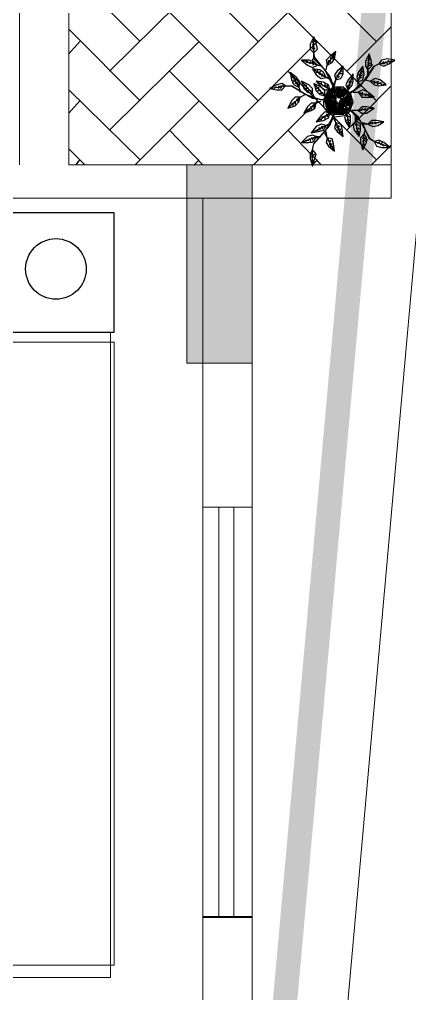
# Model space of a CAD drawing. Header units: inches. Extents: x -41599880 to -41577026, y -18110 to -4738.
# Drawn here: x -41581736 to -41580535, y -16165 to -13165 of the extents above; entities that cross this region are included whole.
import ezdxf

# ---------------------------------------------------------------- set-up
doc = ezdxf.new("R2010")
doc.units = ezdxf.units.IN
doc.header["$MEASUREMENT"] = 0
doc.layers.add('PDF_Geometry', color=40, linetype='Continuous')
doc.layers.add('PDF_Solid Fills', color=9, linetype='Continuous')

msp = doc.modelspace()

# ---------------------------------------------------------------- linework, layer by layer
at = {"layer": 'PDF_Geometry', "color": 6, "lineweight": 18}
for points in [[(-41581584.7, -13612.2), (-41581584.7, -10741.2)], [(-41582051.2, -13714.6), (-41583974, -13714.6), (-41580663.1, -13714.6), (-41580591, -13714.6), (-41580591, -10843.6)], [(-41581584.7, -13612.2), (-41580591, -13612.2)], [(-41581171.3, -16775.3), (-41581171.3, -13714.6)], [(-41581019.6, -16927), (-41581019.6, -13714.6)], [(-41581171.3, -14666.6), (-41581171.3, -14662.8)]]:
    msp.add_lwpolyline(points, dxfattribs=at)
at = {"layer": 'PDF_Geometry', "color": 7, "lineweight": 13}
for points in [[(-41580833.7, -17412.4), (-41580336.9, -11837.3)], [(-41581019.6, -15929.5), (-41581019.6, -14666.6), (-41581171.3, -14666.6), (-41581171.3, -15929.5)]]:
    msp.add_lwpolyline(points, dxfattribs=at)
at = {"layer": 'PDF_Geometry', "color": 6, "lineweight": 18}
msp.add_lwpolyline([(-41581736.4, -12265.9), (-41581736.4, -13612.2)], close=True, dxfattribs=at)
at = {"layer": 'PDF_Geometry', "color": 45, "lineweight": 25}
for points in [[(-41581000.6, -13233), (-41581273.7, -12959.9)], [(-41580636.5, -13233), (-41580651.7, -13217.8), (-41580909.6, -12959.9)], [(-41581364.7, -13233), (-41581584.7, -13013)], [(-41581459.5, -13324), (-41581182.7, -13050.9)], [(-41581091.6, -13324), (-41580818.6, -13050.9)], [(-41581000.6, -13415), (-41581273.7, -13141.9)], [(-41580636.5, -13415), (-41580666.9, -13384.7), (-41580909.6, -13141.9)], [(-41581364.7, -13415), (-41581584.7, -13195)], [(-41580727.5, -13324), (-41580655.5, -13251.9), (-41580591, -13187.5)], [(-41581584.7, -13270.9), (-41581550.5, -13233)], [(-41581459.5, -13506), (-41581182.7, -13233)], [(-41581091.6, -13506), (-41580818.6, -13233)], [(-41581000.6, -13597.1), (-41581273.7, -13324)], [(-41580636.5, -13597.1), (-41580682, -13551.5), (-41580909.6, -13324)], [(-41580727.5, -13506), (-41580674.5, -13452.9), (-41580591, -13369.5)], [(-41581364.7, -13597.1), (-41581584.7, -13380.9)], [(-41581584.7, -13452.9), (-41581550.5, -13415)], [(-41581379.9, -13612.2), (-41581182.7, -13415)], [(-41581015.8, -13612.2), (-41580818.6, -13415)], [(-41581171.3, -13612.2), (-41581273.7, -13506)], [(-41580807.2, -13612.2), (-41580909.6, -13506)], [(-41580651.7, -13612.2), (-41580591, -13551.5)], [(-41581535.4, -13612.2), (-41581584.7, -13562.9)], [(-41581561.9, -13612.2), (-41581550.5, -13597.1)], [(-41581197.8, -13612.2), (-41581182.7, -13597.1)], [(-41580833.7, -13612.2), (-41580818.6, -13597.1)]]:
    msp.add_lwpolyline(points, dxfattribs=at)
at = {"layer": 'PDF_Geometry', "color": 92, "lineweight": 25}
for points in [[(-41580829.9, -13267.1), (-41580829.9, -13217.8), (-41580841.3, -13240.6), (-41580841.3, -13255.7)], [(-41580818.6, -13305), (-41580867.9, -13289.9), (-41580848.9, -13305), (-41580833.7, -13312.6)], [(-41580788.2, -13305), (-41580761.7, -13263.3), (-41580780.6, -13278.5), (-41580792, -13289.9)], [(-41580663.1, -13320.2), (-41580659.3, -13270.9), (-41580670.7, -13293.7), (-41580670.7, -13308.8)], [(-41580628.9, -13301.2), (-41580579.6, -13289.9), (-41580602.4, -13286.1), (-41580621.4, -13289.9)], [(-41580792, -13343), (-41580833.7, -13316.4), (-41580822.4, -13335.4), (-41580807.2, -13346.7)], [(-41580761.7, -13350.5), (-41580738.9, -13308.8), (-41580757.9, -13324), (-41580765.5, -13335.4)], [(-41580693.4, -13358.1), (-41580678.2, -13308.8), (-41580693.4, -13327.8), (-41580697.2, -13343)], [(-41580875.5, -13373.3), (-41580871.7, -13358.1), (-41580883, -13343), (-41580902, -13327.8)], [(-41580723.8, -13380.9), (-41580708.6, -13331.6), (-41580723.8, -13350.5), (-41580731.3, -13365.7)], [(-41580655.5, -13354.3), (-41580606.2, -13365.7), (-41580625.1, -13350.5), (-41580640.3, -13346.7)], [(-41580917.2, -13369.5), (-41580928.6, -13361.9), (-41580943.7, -13365.7), (-41580966.5, -13377.1)], [(-41580833.7, -13392.3), (-41580833.7, -13377.1), (-41580845.1, -13365.7), (-41580867.9, -13354.3)], [(-41580795.8, -13399.8), (-41580795.8, -13384.7), (-41580807.2, -13373.3), (-41580829.9, -13361.9)], [(-41580780.6, -13380.9), (-41580822.4, -13354.3), (-41580807.2, -13373.3), (-41580795.8, -13380.9)], [(-41580871.7, -13403.6), (-41580886.8, -13403.6), (-41580898.2, -13415), (-41580909.6, -13437.8)], [(-41580693.4, -13388.5), (-41580644.1, -13403.6), (-41580663.1, -13388.5), (-41580678.2, -13380.9)], [(-41580822.4, -13422.6), (-41580837.5, -13422.6), (-41580848.9, -13434), (-41580860.3, -13452.9)], [(-41580693.4, -13445.4), (-41580682, -13452.9), (-41580666.9, -13452.9), (-41580644.1, -13437.8)], [(-41580780.6, -13452.9), (-41580795.8, -13449.1), (-41580807.2, -13460.5), (-41580822.4, -13479.5)], [(-41580727.5, -13449.1), (-41580735.1, -13464.3), (-41580731.3, -13479.5), (-41580720, -13498.5)], [(-41580792, -13490.9), (-41580807.2, -13487.1), (-41580822.4, -13494.7), (-41580837.5, -13513.6)], [(-41580761.7, -13483.3), (-41580765.5, -13498.5), (-41580757.9, -13509.8), (-41580738.9, -13525)], [(-41580701, -13475.7), (-41580708.6, -13490.9), (-41580704.8, -13506), (-41580689.6, -13525)], [(-41580663.1, -13487.1), (-41580647.9, -13494.7), (-41580632.7, -13490.9), (-41580613.8, -13479.5)], [(-41580822.4, -13525), (-41580833.7, -13521.2), (-41580848.9, -13525), (-41580867.9, -13544)], [(-41580788.2, -13528.8), (-41580792, -13544), (-41580784.4, -13555.3), (-41580765.5, -13570.5)], [(-41580674.5, -13517.4), (-41580685.8, -13528.8), (-41580685.8, -13544), (-41580678.2, -13566.7)], [(-41580644.1, -13540.2), (-41580636.5, -13555.3), (-41580621.4, -13559.1), (-41580594.8, -13559.1)], [(-41580833.7, -13566.7), (-41580841.3, -13578.1), (-41580841.3, -13593.3), (-41580833.7, -13616)]]:
    msp.add_lwpolyline(points, close=True, dxfattribs=at)
for points in [[(-41580826.2, -13282.3), (-41580829.9, -13267.1), (-41580818.6, -13255.7), (-41580822.4, -13236.8), (-41580829.9, -13217.8)], [(-41580829.9, -13240.6), (-41580833.7, -13233)], [(-41580829.9, -13248.1), (-41580833.7, -13240.6)], [(-41580829.9, -13259.5), (-41580833.7, -13251.9)], [(-41580826.2, -13233), (-41580829.9, -13233)], [(-41580826.2, -13240.6), (-41580829.9, -13244.3)], [(-41580826.2, -13251.9), (-41580829.9, -13255.7)], [(-41580807.2, -13308.8), (-41580818.6, -13305), (-41580829.9, -13293.7), (-41580845.1, -13289.9), (-41580867.9, -13289.9)], [(-41580852.7, -13289.9), (-41580848.9, -13293.7)], [(-41580833.7, -13286.1), (-41580833.7, -13289.9)], [(-41580829.9, -13286.1), (-41580829.9, -13267.1)], [(-41580792, -13320.2), (-41580788.2, -13305), (-41580773.1, -13297.4), (-41580765.5, -13286.1), (-41580761.7, -13263.3)], [(-41580784.4, -13301.2), (-41580784.4, -13289.9)], [(-41580776.9, -13289.9), (-41580776.9, -13282.3)], [(-41580769.3, -13286.1), (-41580776.9, -13286.1)], [(-41580773.1, -13282.3), (-41580773.1, -13274.7)], [(-41580765.5, -13278.5), (-41580769.3, -13278.5)], [(-41580659.3, -13335.4), (-41580663.1, -13320.2), (-41580651.7, -13308.8), (-41580651.7, -13293.7), (-41580659.3, -13270.9)], [(-41580659.3, -13293.7), (-41580663.1, -13289.9)], [(-41580655.5, -13286.1), (-41580659.3, -13289.9)], [(-41580644.1, -13308.8), (-41580628.9, -13301.2), (-41580613.8, -13308.8), (-41580598.6, -13301.2), (-41580579.6, -13289.9)], [(-41580602.4, -13293.7), (-41580598.6, -13289.9)], [(-41580845.1, -13297.4), (-41580852.7, -13297.4)], [(-41580833.7, -13297.4), (-41580845.1, -13301.2)], [(-41580841.3, -13293.7), (-41580841.3, -13297.4)], [(-41580833.7, -13293.7), (-41580829.9, -13301.2)], [(-41580826.2, -13301.2), (-41580833.7, -13305)], [(-41580776.9, -13346.7), (-41580792, -13343), (-41580799.6, -13327.8), (-41580811, -13320.2), (-41580833.7, -13316.4)], [(-41580803.4, -13308.8), (-41580818.6, -13305)], [(-41580818.6, -13320.2), (-41580818.6, -13324)], [(-41580792, -13320.2), (-41580788.2, -13305)], [(-41580776.9, -13293.7), (-41580780.6, -13297.4)], [(-41580765.5, -13369.5), (-41580761.7, -13350.5), (-41580746.5, -13346.7), (-41580738.9, -13331.6), (-41580738.9, -13308.8)], [(-41580746.5, -13327.8), (-41580746.5, -13320.2)], [(-41580693.4, -13373.3), (-41580693.4, -13358.1), (-41580678.2, -13350.5), (-41580674.5, -13331.6), (-41580678.2, -13308.8)], [(-41580663.1, -13316.4), (-41580666.9, -13308.8)], [(-41580659.3, -13305), (-41580663.1, -13297.4)], [(-41580655.5, -13305), (-41580663.1, -13308.8)], [(-41580663.1, -13339.2), (-41580663.1, -13320.2)], [(-41580655.5, -13297.4), (-41580659.3, -13301.2)], [(-41580647.9, -13305), (-41580651.7, -13305)], [(-41580644.1, -13308.8), (-41580628.9, -13301.2)], [(-41580621.4, -13301.2), (-41580613.8, -13293.7)], [(-41580610, -13301.2), (-41580617.6, -13301.2)], [(-41580610, -13297.4), (-41580606.2, -13293.7)], [(-41580602.4, -13301.2), (-41580606.2, -13297.4)], [(-41580594.8, -13297.4), (-41580598.6, -13293.7)], [(-41580902, -13327.8), (-41580898.2, -13350.5), (-41580890.6, -13365.7), (-41580875.5, -13373.3)], [(-41580894.4, -13343), (-41580898.2, -13343)], [(-41580890.6, -13343), (-41580890.6, -13350.5)], [(-41580814.8, -13327.8), (-41580822.4, -13327.8)], [(-41580807.2, -13335.4), (-41580814.8, -13331.6)], [(-41580811, -13324), (-41580811, -13331.6)], [(-41580795.8, -13339.2), (-41580807.2, -13339.2)], [(-41580803.4, -13331.6), (-41580803.4, -13335.4)], [(-41580776.9, -13350.5), (-41580792, -13343)], [(-41580757.9, -13346.7), (-41580757.9, -13335.4)], [(-41580754.1, -13335.4), (-41580750.3, -13327.8)], [(-41580750.3, -13339.2), (-41580754.1, -13343)], [(-41580742.7, -13331.6), (-41580750.3, -13331.6)], [(-41580742.7, -13324), (-41580746.5, -13324)], [(-41580723.8, -13396.1), (-41580723.8, -13380.9), (-41580712.4, -13369.5), (-41580708.6, -13354.3), (-41580708.6, -13331.6)], [(-41580712.4, -13346.7), (-41580712.4, -13350.5)], [(-41580685.8, -13343), (-41580689.6, -13331.6)], [(-41580689.6, -13350.5), (-41580689.6, -13343)], [(-41580682, -13343), (-41580689.6, -13346.7)], [(-41580682, -13331.6), (-41580685.8, -13327.8)], [(-41580678.2, -13335.4), (-41580685.8, -13339.2)], [(-41580678.2, -13324), (-41580682, -13327.8)], [(-41580966.5, -13377.1), (-41580943.7, -13380.9), (-41580928.6, -13380.9), (-41580917.2, -13369.5)], [(-41580951.3, -13377.1), (-41580947.5, -13373.3), (-41580943.7, -13373.3)], [(-41580939.9, -13369.5), (-41580932.3, -13373.3)], [(-41580936.1, -13373.3), (-41580939.9, -13377.1)], [(-41580932.3, -13369.5), (-41580921, -13369.5)], [(-41580928.6, -13373.3), (-41580932.3, -13377.1)], [(-41580917.2, -13369.5), (-41580898.2, -13369.5)], [(-41580917.2, -13369.5), (-41580898.2, -13369.5)], [(-41580886.8, -13354.3), (-41580894.4, -13354.3)], [(-41580894.4, -13361.9), (-41580894.4, -13358.1)], [(-41580886.8, -13350.5), (-41580886.8, -13358.1)], [(-41580883, -13361.9), (-41580886.8, -13361.9)], [(-41580879.3, -13358.1), (-41580879.3, -13369.5)], [(-41580875.5, -13373.3), (-41580871.7, -13384.7)], [(-41580875.5, -13373.3), (-41580871.7, -13388.5)], [(-41580867.9, -13354.3), (-41580860.3, -13377.1), (-41580848.9, -13388.5), (-41580833.7, -13392.3)], [(-41580856.5, -13369.5), (-41580860.3, -13369.5)], [(-41580848.9, -13377.1), (-41580856.5, -13377.1)], [(-41580852.7, -13365.7), (-41580852.7, -13373.3)], [(-41580848.9, -13373.3), (-41580845.1, -13380.9)], [(-41580829.9, -13361.9), (-41580822.4, -13384.7), (-41580811, -13396.1), (-41580795.8, -13399.8), (-41580788.2, -13411.2)], [(-41580765.5, -13384.7), (-41580780.6, -13380.9), (-41580784.4, -13365.7), (-41580799.6, -13358.1), (-41580822.4, -13354.3)], [(-41580818.6, -13377.1), (-41580822.4, -13377.1)], [(-41580814.8, -13373.3), (-41580814.8, -13380.9)], [(-41580807.2, -13358.1), (-41580807.2, -13361.9)], [(-41580803.4, -13365.7), (-41580807.2, -13365.7)], [(-41580792, -13369.5), (-41580803.4, -13369.5)], [(-41580795.8, -13361.9), (-41580795.8, -13369.5)], [(-41580784.4, -13377.1), (-41580792, -13373.3)], [(-41580788.2, -13365.7), (-41580788.2, -13373.3)], [(-41580769.3, -13365.7), (-41580761.7, -13350.5)], [(-41580723.8, -13373.3), (-41580723.8, -13365.7)], [(-41580720, -13365.7), (-41580720, -13354.3)], [(-41580716.2, -13365.7), (-41580720, -13369.5)], [(-41580716.2, -13354.3), (-41580716.2, -13350.5)], [(-41580712.4, -13358.1), (-41580716.2, -13358.1)], [(-41580693.4, -13373.3), (-41580693.4, -13358.1)], [(-41580670.7, -13350.5), (-41580655.5, -13354.3), (-41580644.1, -13365.7), (-41580628.9, -13369.5), (-41580606.2, -13365.7)], [(-41580670.7, -13350.5), (-41580655.5, -13354.3)], [(-41580647.9, -13354.3), (-41580640.3, -13354.3)], [(-41580640.3, -13361.9), (-41580644.1, -13358.1)], [(-41580636.5, -13358.1), (-41580628.9, -13354.3)], [(-41580632.7, -13365.7), (-41580632.7, -13358.1)], [(-41580628.9, -13361.9), (-41580621.4, -13358.1)], [(-41580621.4, -13365.7), (-41580621.4, -13361.9)], [(-41580909.6, -13437.8), (-41580886.8, -13430.2), (-41580875.5, -13418.8), (-41580871.7, -13403.6)], [(-41580883, -13411.2), (-41580875.5, -13407.4)], [(-41580871.7, -13403.6), (-41580856.5, -13396.1)], [(-41580871.7, -13403.6), (-41580856.5, -13396.1)], [(-41580841.3, -13384.7), (-41580848.9, -13384.7)], [(-41580841.3, -13380.9), (-41580837.5, -13388.5)], [(-41580833.7, -13392.3), (-41580826.2, -13407.4)], [(-41580833.7, -13392.3), (-41580826.2, -13407.4)], [(-41580811, -13384.7), (-41580818.6, -13384.7)], [(-41580811, -13380.9), (-41580807.2, -13388.5)], [(-41580803.4, -13392.3), (-41580811, -13392.3)], [(-41580803.4, -13388.5), (-41580799.6, -13396.1)], [(-41580795.8, -13399.8), (-41580788.2, -13411.2)], [(-41580765.5, -13388.5), (-41580780.6, -13380.9)], [(-41580727.5, -13396.1), (-41580723.8, -13380.9)], [(-41580708.6, -13388.5), (-41580693.4, -13388.5), (-41580682, -13403.6), (-41580666.9, -13403.6), (-41580644.1, -13403.6)], [(-41580708.6, -13388.5), (-41580693.4, -13388.5)], [(-41580685.8, -13392.3), (-41580678.2, -13388.5)], [(-41580678.2, -13399.8), (-41580682, -13392.3)], [(-41580674.5, -13396.1), (-41580666.9, -13392.3)], [(-41580670.7, -13399.8), (-41580670.7, -13396.1)], [(-41580666.9, -13396.1), (-41580659.3, -13396.1)], [(-41580659.3, -13403.6), (-41580659.3, -13399.8)], [(-41580898.2, -13422.6), (-41580890.6, -13422.6)], [(-41580894.4, -13426.4), (-41580894.4, -13430.2)], [(-41580890.6, -13418.8), (-41580883, -13415)], [(-41580886.8, -13418.8), (-41580886.8, -13426.4)], [(-41580879.3, -13411.2), (-41580879.3, -13418.8)], [(-41580860.3, -13452.9), (-41580837.5, -13445.4), (-41580826.2, -13437.8), (-41580822.4, -13422.6)], [(-41580841.3, -13434), (-41580833.7, -13434)], [(-41580837.5, -13437.8), (-41580837.5, -13441.6)], [(-41580833.7, -13430.2), (-41580826.2, -13426.4)], [(-41580829.9, -13430.2), (-41580829.9, -13437.8)], [(-41580822.4, -13422.6), (-41580807.2, -13415)], [(-41580822.4, -13422.6), (-41580807.2, -13415)], [(-41580727.5, -13449.1), (-41580727.5, -13434)], [(-41580720, -13498.5), (-41580716.2, -13479.5), (-41580716.2, -13460.5), (-41580727.5, -13449.1), (-41580727.5, -13437.8)], [(-41580644.1, -13437.8), (-41580666.9, -13434), (-41580682, -13434), (-41580693.4, -13445.4)], [(-41580682, -13441.6), (-41580678.2, -13437.8)], [(-41580674.5, -13441.6), (-41580670.7, -13437.8)], [(-41580663.1, -13441.6), (-41580659.3, -13437.8)], [(-41580848.9, -13441.6), (-41580841.3, -13441.6)], [(-41580845.1, -13441.6), (-41580845.1, -13445.4)], [(-41580822.4, -13479.5), (-41580799.6, -13475.7), (-41580784.4, -13468.1), (-41580780.6, -13452.9), (-41580765.5, -13449.1)], [(-41580807.2, -13468.1), (-41580803.4, -13468.1)], [(-41580803.4, -13464.3), (-41580792, -13460.5)], [(-41580795.8, -13464.3), (-41580795.8, -13471.9)], [(-41580792, -13456.7), (-41580784.4, -13456.7)], [(-41580788.2, -13460.5), (-41580788.2, -13464.3)], [(-41580780.6, -13452.9), (-41580765.5, -13445.4)], [(-41580761.7, -13483.3), (-41580769.3, -13468.1)], [(-41580761.7, -13483.3), (-41580765.5, -13464.3)], [(-41580727.5, -13464.3), (-41580727.5, -13456.7)], [(-41580727.5, -13460.5), (-41580720, -13464.3)], [(-41580727.5, -13475.7), (-41580723.8, -13468.1)], [(-41580693.4, -13445.4), (-41580712.4, -13445.4)], [(-41580693.4, -13445.4), (-41580712.4, -13445.4)], [(-41580701, -13475.7), (-41580701, -13460.5)], [(-41580697.2, -13475.7), (-41580697.2, -13460.5)], [(-41580682, -13445.4), (-41580689.6, -13445.4)], [(-41580670.7, -13445.4), (-41580678.2, -13441.6)], [(-41580663.1, -13445.4), (-41580666.9, -13441.6)], [(-41580837.5, -13513.6), (-41580814.8, -13509.8), (-41580799.6, -13506), (-41580792, -13490.9)], [(-41580814.8, -13498.5), (-41580807.2, -13498.5)], [(-41580807.2, -13471.9), (-41580807.2, -13475.7)], [(-41580807.2, -13494.7), (-41580799.6, -13494.7)], [(-41580803.4, -13494.7), (-41580803.4, -13502.2)], [(-41580792, -13490.9), (-41580776.9, -13483.3)], [(-41580792, -13490.9), (-41580780.6, -13487.1)], [(-41580738.9, -13525), (-41580742.7, -13502.2), (-41580746.5, -13487.1), (-41580761.7, -13483.3)], [(-41580757.9, -13498.5), (-41580757.9, -13487.1)], [(-41580754.1, -13490.9), (-41580750.3, -13494.7)], [(-41580754.1, -13506), (-41580754.1, -13498.5)], [(-41580723.8, -13471.9), (-41580720, -13475.7)], [(-41580720, -13483.3), (-41580723.8, -13483.3), (-41580723.8, -13475.7)], [(-41580689.6, -13525), (-41580685.8, -13506), (-41580685.8, -13487.1), (-41580701, -13475.7)], [(-41580701, -13490.9), (-41580697.2, -13483.3)], [(-41580697.2, -13487.1), (-41580689.6, -13490.9)], [(-41580697.2, -13502.2), (-41580697.2, -13494.7)], [(-41580693.4, -13498.5), (-41580689.6, -13502.2)], [(-41580663.1, -13487.1), (-41580678.2, -13483.3)], [(-41580663.1, -13487.1), (-41580678.2, -13487.1)], [(-41580613.8, -13479.5), (-41580636.5, -13475.7), (-41580651.7, -13475.7), (-41580663.1, -13487.1)], [(-41580647.9, -13487.1), (-41580655.5, -13483.3)], [(-41580651.7, -13483.3), (-41580647.9, -13479.5)], [(-41580636.5, -13487.1), (-41580644.1, -13483.3)], [(-41580640.3, -13483.3), (-41580640.3, -13479.5)], [(-41580628.9, -13479.5), (-41580628.9, -13483.3), (-41580636.5, -13483.3)], [(-41580867.9, -13544), (-41580845.1, -13544), (-41580829.9, -13540.2), (-41580822.4, -13525)], [(-41580837.5, -13528.8), (-41580826.2, -13528.8)], [(-41580822.4, -13506), (-41580814.8, -13506)], [(-41580818.6, -13506), (-41580822.4, -13509.8)], [(-41580822.4, -13528.8), (-41580807.2, -13525)], [(-41580822.4, -13525), (-41580807.2, -13525)], [(-41580811, -13502.2), (-41580811, -13506)], [(-41580788.2, -13528.8), (-41580795.8, -13513.6)], [(-41580788.2, -13528.8), (-41580792, -13509.8)], [(-41580765.5, -13570.5), (-41580769.3, -13547.8), (-41580773.1, -13532.6), (-41580788.2, -13528.8)], [(-41580750.3, -13502.2), (-41580746.5, -13502.2)], [(-41580750.3, -13513.6), (-41580750.3, -13506)], [(-41580746.5, -13509.8), (-41580742.7, -13509.8)], [(-41580697.2, -13509.8), (-41580693.4, -13502.2)], [(-41580693.4, -13509.8), (-41580689.6, -13509.8)], [(-41580678.2, -13566.7), (-41580666.9, -13544), (-41580666.9, -13528.8), (-41580674.5, -13517.4)], [(-41580678.2, -13532.6), (-41580674.5, -13521.2)], [(-41580674.5, -13517.4), (-41580670.7, -13502.2)], [(-41580674.5, -13528.8), (-41580670.7, -13532.6)], [(-41580674.5, -13517.4), (-41580670.7, -13502.2)], [(-41580852.7, -13540.2), (-41580852.7, -13536.4), (-41580845.1, -13536.4)], [(-41580845.1, -13532.6), (-41580837.5, -13532.6)], [(-41580841.3, -13532.6), (-41580841.3, -13540.2)], [(-41580833.7, -13544), (-41580837.5, -13544)], [(-41580833.7, -13532.6), (-41580833.7, -13536.4)], [(-41580833.7, -13566.7), (-41580829.9, -13547.8)], [(-41580833.7, -13566.7), (-41580829.9, -13547.8)], [(-41580784.4, -13540.2), (-41580784.4, -13532.6)], [(-41580780.6, -13536.4), (-41580776.9, -13540.2)], [(-41580780.6, -13551.5), (-41580780.6, -13540.2)], [(-41580776.9, -13547.8), (-41580773.1, -13547.8)], [(-41580776.9, -13559.1), (-41580776.9, -13551.5)], [(-41580773.1, -13555.3), (-41580769.3, -13555.3)], [(-41580678.2, -13540.2), (-41580674.5, -13532.6)], [(-41580678.2, -13547.8), (-41580674.5, -13544)], [(-41580674.5, -13536.4), (-41580670.7, -13540.2)], [(-41580674.5, -13547.8), (-41580674.5, -13551.5)], [(-41580663.1, -13536.4), (-41580666.9, -13536.4)], [(-41580644.1, -13540.2), (-41580659.3, -13532.6)], [(-41580644.1, -13540.2), (-41580655.5, -13532.6)], [(-41580594.8, -13559.1), (-41580613.8, -13544), (-41580628.9, -13536.4), (-41580644.1, -13540.2)], [(-41580628.9, -13547.8), (-41580636.5, -13544)], [(-41580632.7, -13544), (-41580625.1, -13540.2)], [(-41580621.4, -13551.5), (-41580625.1, -13547.8)], [(-41580621.4, -13547.8), (-41580617.6, -13544)], [(-41580613.8, -13555.3), (-41580617.6, -13551.5)], [(-41580613.8, -13551.5), (-41580610, -13551.5)], [(-41580837.5, -13578.1), (-41580829.9, -13570.5)], [(-41580837.5, -13589.5), (-41580829.9, -13581.9)], [(-41580833.7, -13616), (-41580826.2, -13593.3), (-41580822.4, -13578.1), (-41580833.7, -13566.7)], [(-41580833.7, -13585.7), (-41580826.2, -13589.5)], [(-41580829.9, -13578.1), (-41580826.2, -13581.9)], [(-41580829.9, -13600.9), (-41580833.7, -13597.1), (-41580833.7, -13593.3)]]:
    msp.add_lwpolyline(points, dxfattribs=at)
at = {"layer": 'PDF_Geometry', "color": 102, "lineweight": 25}
for points in [[(-41580829.9, -13286.1), (-41580795.8, -13320.2), (-41580773.1, -13365.7), (-41580761.7, -13415), (-41580811, -13411.2), (-41580856.5, -13396.1), (-41580898.2, -13369.5), (-41580833.7, -13407.4), (-41580757.9, -13418.8), (-41580773.1, -13468.1), (-41580795.8, -13509.8), (-41580829.9, -13547.8), (-41580780.6, -13490.9), (-41580750.3, -13418.8), (-41580712.4, -13449.1), (-41580678.2, -13487.1), (-41580659.3, -13532.6)], [(-41580655.5, -13532.6), (-41580693.4, -13464.3), (-41580750.3, -13415), (-41580685.8, -13369.5), (-41580644.1, -13308.8), (-41580670.7, -13350.5), (-41580708.6, -13384.7), (-41580754.1, -13407.4), (-41580780.6, -13339.2), (-41580826.2, -13282.3)]]:
    msp.add_lwpolyline(points, dxfattribs=at)
at = {"layer": 'PDF_Geometry', "color": 32, "lineweight": 25}
for points in [[(-41580769.3, -13373.3), (-41580788.2, -13388.5), (-41580799.6, -13411.2)], [(-41580716.2, -13441.6), (-41580708.6, -13418.8), (-41580716.2, -13392.3), (-41580738.9, -13373.3), (-41580765.5, -13373.3)], [(-41580723.8, -13392.3), (-41580738.9, -13380.9), (-41580761.7, -13377.1)], [(-41580765.5, -13380.9), (-41580784.4, -13392.3), (-41580795.8, -13411.2)], [(-41580720, -13437.8), (-41580712.4, -13418.8), (-41580720, -13396.1)], [(-41580799.6, -13415), (-41580799.6, -13434), (-41580788.2, -13449.1)], [(-41580795.8, -13415), (-41580788.2, -13441.6), (-41580769.3, -13456.7)], [(-41580780.6, -13456.7), (-41580769.3, -13460.5)], [(-41580765.5, -13456.7), (-41580738.9, -13456.7), (-41580720, -13441.6)], [(-41580765.5, -13464.3), (-41580735.1, -13460.5)], [(-41580723.8, -13452.9), (-41580716.2, -13445.4)]]:
    msp.add_lwpolyline(points, dxfattribs=at)
at = {"layer": 'PDF_Geometry', "lineweight": 25}
for points in [[(-41580773.1, -13384.7), (-41580773.1, -13388.5), (-41580773.1, -13384.7), (-41580773.1, -13388.5), (-41580773.1, -13392.3), (-41580773.1, -13396.1), (-41580773.1, -13392.3), (-41580773.1, -13396.1), (-41580773.1, -13399.8), (-41580773.1, -13403.6), (-41580773.1, -13399.8), (-41580773.1, -13396.1), (-41580773.1, -13392.3), (-41580773.1, -13388.5), (-41580773.1, -13384.7), (-41580773.1, -13380.9), (-41580773.1, -13377.1)], [(-41580769.3, -13380.9), (-41580769.3, -13384.7), (-41580769.3, -13380.9), (-41580769.3, -13384.7), (-41580769.3, -13388.5), (-41580769.3, -13392.3), (-41580769.3, -13388.5), (-41580769.3, -13384.7), (-41580769.3, -13380.9), (-41580769.3, -13377.1)], [(-41580757.9, -13380.9), (-41580757.9, -13384.7), (-41580757.9, -13388.5), (-41580757.9, -13392.3), (-41580757.9, -13388.5), (-41580757.9, -13384.7), (-41580757.9, -13380.9), (-41580757.9, -13377.1), (-41580757.9, -13380.9), (-41580757.9, -13384.7), (-41580757.9, -13380.9), (-41580757.9, -13377.1), (-41580757.9, -13373.3)], [(-41580754.1, -13399.8), (-41580754.1, -13396.1), (-41580754.1, -13399.8), (-41580754.1, -13403.6), (-41580754.1, -13399.8), (-41580754.1, -13396.1), (-41580754.1, -13392.3), (-41580754.1, -13388.5), (-41580754.1, -13384.7), (-41580754.1, -13388.5), (-41580754.1, -13384.7), (-41580754.1, -13380.9), (-41580754.1, -13377.1), (-41580754.1, -13373.3), (-41580754.1, -13377.1), (-41580754.1, -13380.9), (-41580754.1, -13384.7), (-41580754.1, -13380.9), (-41580754.1, -13377.1)], [(-41580750.3, -13380.9), (-41580750.3, -13377.1), (-41580750.3, -13373.3)], [(-41580746.5, -13380.9), (-41580746.5, -13377.1), (-41580746.5, -13373.3)], [(-41580746.5, -13384.7), (-41580746.5, -13388.5), (-41580746.5, -13384.7), (-41580746.5, -13388.5), (-41580746.5, -13384.7), (-41580746.5, -13380.9), (-41580746.5, -13377.1), (-41580746.5, -13380.9), (-41580746.5, -13384.7), (-41580746.5, -13380.9)], [(-41580742.7, -13399.8), (-41580742.7, -13396.1), (-41580742.7, -13399.8), (-41580742.7, -13396.1), (-41580742.7, -13392.3), (-41580742.7, -13388.5), (-41580742.7, -13384.7), (-41580742.7, -13380.9), (-41580742.7, -13377.1), (-41580742.7, -13380.9)], [(-41580742.7, -13384.7), (-41580742.7, -13380.9), (-41580742.7, -13377.1)], [(-41580735.1, -13380.9), (-41580735.1, -13384.7), (-41580735.1, -13388.5), (-41580735.1, -13392.3), (-41580735.1, -13396.1), (-41580735.1, -13399.8), (-41580735.1, -13396.1), (-41580735.1, -13392.3), (-41580735.1, -13396.1), (-41580735.1, -13399.8), (-41580735.1, -13396.1), (-41580735.1, -13392.3), (-41580735.1, -13388.5), (-41580735.1, -13392.3), (-41580735.1, -13388.5), (-41580735.1, -13384.7), (-41580735.1, -13388.5), (-41580735.1, -13392.3), (-41580735.1, -13388.5), (-41580735.1, -13384.7), (-41580735.1, -13380.9), (-41580735.1, -13377.1)], [(-41580795.8, -13411.2), (-41580795.8, -13407.4)], [(-41580792, -13399.8), (-41580792, -13403.6), (-41580792, -13407.4), (-41580792, -13403.6), (-41580792, -13407.4), (-41580792, -13411.2), (-41580792, -13407.4), (-41580792, -13403.6), (-41580792, -13399.8), (-41580792, -13396.1)], [(-41580788.2, -13399.8), (-41580788.2, -13396.1), (-41580788.2, -13399.8), (-41580788.2, -13403.6), (-41580788.2, -13407.4), (-41580788.2, -13403.6), (-41580788.2, -13407.4), (-41580788.2, -13411.2), (-41580788.2, -13407.4), (-41580788.2, -13411.2), (-41580788.2, -13407.4), (-41580788.2, -13403.6), (-41580788.2, -13399.8), (-41580788.2, -13396.1), (-41580788.2, -13392.3), (-41580788.2, -13396.1), (-41580788.2, -13392.3)], [(-41580784.4, -13399.8), (-41580784.4, -13396.1), (-41580784.4, -13392.3), (-41580784.4, -13396.1)], [(-41580784.4, -13411.2), (-41580784.4, -13407.4), (-41580784.4, -13411.2), (-41580784.4, -13407.4), (-41580784.4, -13403.6)], [(-41580780.6, -13392.3), (-41580780.6, -13388.5)], [(-41580780.6, -13396.1), (-41580780.6, -13392.3)], [(-41580780.6, -13399.8), (-41580780.6, -13396.1)], [(-41580780.6, -13403.6), (-41580780.6, -13399.8)], [(-41580780.6, -13411.2), (-41580780.6, -13407.4), (-41580780.6, -13403.6)], [(-41580780.6, -13407.4), (-41580780.6, -13403.6)], [(-41580776.9, -13384.7), (-41580776.9, -13380.9)], [(-41580776.9, -13407.4), (-41580776.9, -13403.6), (-41580776.9, -13407.4), (-41580776.9, -13411.2), (-41580776.9, -13407.4), (-41580776.9, -13411.2), (-41580776.9, -13407.4), (-41580776.9, -13403.6), (-41580776.9, -13399.8), (-41580776.9, -13396.1), (-41580776.9, -13399.8), (-41580776.9, -13403.6), (-41580776.9, -13399.8), (-41580776.9, -13396.1), (-41580776.9, -13392.3), (-41580776.9, -13388.5), (-41580776.9, -13392.3), (-41580776.9, -13396.1), (-41580776.9, -13399.8)], [(-41580773.1, -13399.8), (-41580773.1, -13403.6), (-41580773.1, -13399.8), (-41580773.1, -13396.1)], [(-41580773.1, -13411.2), (-41580773.1, -13407.4), (-41580773.1, -13403.6)], [(-41580769.3, -13388.5), (-41580769.3, -13392.3), (-41580769.3, -13388.5), (-41580769.3, -13384.7)], [(-41580769.3, -13411.2), (-41580769.3, -13407.4)], [(-41580765.5, -13418.8), (-41580765.5, -13415), (-41580765.5, -13411.2), (-41580765.5, -13407.4), (-41580765.5, -13411.2), (-41580765.5, -13407.4), (-41580765.5, -13403.6), (-41580765.5, -13399.8), (-41580765.5, -13396.1), (-41580765.5, -13392.3), (-41580765.5, -13388.5), (-41580765.5, -13392.3), (-41580765.5, -13388.5), (-41580765.5, -13384.7), (-41580765.5, -13388.5), (-41580765.5, -13384.7), (-41580765.5, -13380.9)], [(-41580765.5, -13407.4), (-41580765.5, -13403.6), (-41580765.5, -13399.8)], [(-41580761.7, -13384.7), (-41580761.7, -13380.9)], [(-41580761.7, -13407.4), (-41580761.7, -13403.6)], [(-41580754.1, -13396.1), (-41580754.1, -13392.3), (-41580754.1, -13388.5)], [(-41580754.1, -13407.4), (-41580754.1, -13403.6)], [(-41580750.3, -13392.3), (-41580750.3, -13388.5)], [(-41580750.3, -13407.4), (-41580750.3, -13403.6), (-41580750.3, -13399.8), (-41580750.3, -13396.1), (-41580750.3, -13399.8), (-41580750.3, -13403.6), (-41580750.3, -13399.8), (-41580750.3, -13396.1)], [(-41580746.5, -13407.4), (-41580746.5, -13411.2), (-41580746.5, -13415), (-41580746.5, -13411.2), (-41580746.5, -13415), (-41580746.5, -13411.2), (-41580746.5, -13407.4), (-41580746.5, -13403.6), (-41580746.5, -13399.8), (-41580746.5, -13396.1), (-41580746.5, -13392.3), (-41580746.5, -13396.1), (-41580746.5, -13392.3), (-41580746.5, -13396.1), (-41580746.5, -13399.8), (-41580746.5, -13403.6)], [(-41580742.7, -13396.1), (-41580742.7, -13392.3), (-41580742.7, -13388.5), (-41580742.7, -13384.7), (-41580742.7, -13380.9), (-41580742.7, -13384.7)], [(-41580742.7, -13403.6), (-41580742.7, -13399.8), (-41580742.7, -13396.1), (-41580742.7, -13392.3), (-41580742.7, -13388.5)], [(-41580742.7, -13411.2), (-41580742.7, -13415), (-41580742.7, -13418.8), (-41580742.7, -13415), (-41580742.7, -13411.2), (-41580742.7, -13407.4)], [(-41580738.9, -13399.8), (-41580738.9, -13403.6), (-41580738.9, -13399.8), (-41580738.9, -13396.1), (-41580738.9, -13392.3), (-41580738.9, -13396.1)], [(-41580738.9, -13422.6), (-41580738.9, -13418.8), (-41580738.9, -13415), (-41580738.9, -13411.2), (-41580738.9, -13407.4), (-41580738.9, -13411.2), (-41580738.9, -13415), (-41580738.9, -13418.8)], [(-41580735.1, -13426.4), (-41580735.1, -13422.6), (-41580735.1, -13418.8), (-41580735.1, -13415), (-41580735.1, -13411.2), (-41580735.1, -13407.4), (-41580735.1, -13403.6), (-41580735.1, -13407.4)], [(-41580731.3, -13380.9), (-41580731.3, -13384.7), (-41580731.3, -13388.5), (-41580731.3, -13392.3), (-41580731.3, -13396.1), (-41580731.3, -13392.3), (-41580731.3, -13388.5), (-41580731.3, -13384.7), (-41580731.3, -13380.9)], [(-41580731.3, -13388.5), (-41580731.3, -13384.7)], [(-41580731.3, -13407.4), (-41580731.3, -13403.6)], [(-41580731.3, -13411.2), (-41580731.3, -13407.4)], [(-41580727.5, -13388.5), (-41580727.5, -13384.7)], [(-41580727.5, -13392.3), (-41580727.5, -13388.5)], [(-41580727.5, -13403.6), (-41580727.5, -13407.4), (-41580727.5, -13403.6), (-41580727.5, -13407.4), (-41580727.5, -13411.2), (-41580727.5, -13415), (-41580727.5, -13411.2), (-41580727.5, -13407.4), (-41580727.5, -13403.6), (-41580727.5, -13399.8), (-41580727.5, -13403.6), (-41580727.5, -13399.8)], [(-41580727.5, -13422.6), (-41580727.5, -13426.4), (-41580727.5, -13430.2), (-41580727.5, -13426.4), (-41580727.5, -13422.6), (-41580727.5, -13418.8), (-41580727.5, -13422.6), (-41580727.5, -13418.8), (-41580727.5, -13422.6), (-41580727.5, -13418.8), (-41580727.5, -13415), (-41580727.5, -13411.2), (-41580727.5, -13407.4)], [(-41580723.8, -13407.4), (-41580723.8, -13403.6)], [(-41580723.8, -13411.2), (-41580723.8, -13407.4)], [(-41580723.8, -13411.2), (-41580723.8, -13407.4)], [(-41580720, -13396.1), (-41580720, -13392.3)], [(-41580720, -13434), (-41580720, -13430.2), (-41580720, -13426.4), (-41580720, -13422.6), (-41580720, -13418.8), (-41580720, -13422.6), (-41580720, -13418.8), (-41580720, -13415), (-41580720, -13411.2), (-41580720, -13407.4), (-41580720, -13403.6)], [(-41580716.2, -13418.8), (-41580716.2, -13415), (-41580716.2, -13418.8), (-41580716.2, -13422.6), (-41580716.2, -13426.4), (-41580716.2, -13422.6), (-41580716.2, -13418.8), (-41580716.2, -13422.6), (-41580716.2, -13426.4), (-41580716.2, -13430.2), (-41580716.2, -13426.4), (-41580716.2, -13422.6), (-41580716.2, -13418.8), (-41580716.2, -13415), (-41580716.2, -13418.8), (-41580716.2, -13415), (-41580716.2, -13411.2), (-41580716.2, -13407.4), (-41580716.2, -13403.6), (-41580716.2, -13399.8)], [(-41580716.2, -13407.4), (-41580716.2, -13403.6)], [(-41580795.8, -13418.8), (-41580795.8, -13415)], [(-41580792, -13434), (-41580792, -13430.2), (-41580792, -13426.4), (-41580792, -13422.6), (-41580792, -13418.8), (-41580792, -13415), (-41580792, -13418.8), (-41580792, -13422.6), (-41580792, -13426.4), (-41580792, -13430.2)], [(-41580788.2, -13441.6), (-41580788.2, -13437.8), (-41580788.2, -13441.6), (-41580788.2, -13437.8), (-41580788.2, -13434), (-41580788.2, -13430.2), (-41580788.2, -13434), (-41580788.2, -13437.8), (-41580788.2, -13434), (-41580788.2, -13430.2), (-41580788.2, -13426.4), (-41580788.2, -13422.6), (-41580788.2, -13418.8), (-41580788.2, -13415), (-41580788.2, -13418.8), (-41580788.2, -13415), (-41580788.2, -13418.8), (-41580788.2, -13422.6), (-41580788.2, -13426.4)], [(-41580788.2, -13422.6), (-41580788.2, -13426.4), (-41580788.2, -13430.2), (-41580788.2, -13426.4), (-41580788.2, -13422.6), (-41580788.2, -13418.8)], [(-41580784.4, -13445.4), (-41580784.4, -13441.6), (-41580784.4, -13437.8), (-41580784.4, -13434), (-41580784.4, -13437.8), (-41580784.4, -13441.6), (-41580784.4, -13445.4), (-41580784.4, -13441.6), (-41580784.4, -13437.8), (-41580784.4, -13434), (-41580784.4, -13430.2), (-41580784.4, -13426.4), (-41580784.4, -13430.2), (-41580784.4, -13426.4), (-41580784.4, -13422.6), (-41580784.4, -13418.8), (-41580784.4, -13415), (-41580784.4, -13418.8), (-41580784.4, -13422.6), (-41580784.4, -13418.8), (-41580784.4, -13415)], [(-41580784.4, -13430.2), (-41580784.4, -13426.4)], [(-41580784.4, -13437.8), (-41580784.4, -13434)], [(-41580780.6, -13426.4), (-41580780.6, -13430.2), (-41580780.6, -13434), (-41580780.6, -13437.8), (-41580780.6, -13441.6), (-41580780.6, -13445.4), (-41580780.6, -13449.1), (-41580780.6, -13445.4), (-41580780.6, -13441.6), (-41580780.6, -13437.8), (-41580780.6, -13434), (-41580780.6, -13430.2), (-41580780.6, -13426.4), (-41580780.6, -13422.6), (-41580780.6, -13418.8), (-41580780.6, -13415)], [(-41580776.9, -13441.6), (-41580776.9, -13445.4), (-41580776.9, -13441.6), (-41580776.9, -13437.8), (-41580776.9, -13434), (-41580776.9, -13430.2), (-41580776.9, -13426.4), (-41580776.9, -13430.2), (-41580776.9, -13426.4), (-41580776.9, -13422.6), (-41580776.9, -13418.8), (-41580776.9, -13422.6), (-41580776.9, -13418.8), (-41580776.9, -13415)], [(-41580776.9, -13430.2), (-41580776.9, -13426.4), (-41580776.9, -13422.6)], [(-41580776.9, -13449.1), (-41580776.9, -13452.9), (-41580776.9, -13449.1), (-41580776.9, -13445.4), (-41580776.9, -13441.6), (-41580776.9, -13437.8), (-41580776.9, -13434), (-41580776.9, -13430.2), (-41580776.9, -13434)], [(-41580776.9, -13445.4), (-41580776.9, -13441.6), (-41580776.9, -13437.8)], [(-41580773.1, -13441.6), (-41580773.1, -13437.8), (-41580773.1, -13441.6), (-41580773.1, -13445.4), (-41580773.1, -13449.1), (-41580773.1, -13452.9), (-41580773.1, -13449.1), (-41580773.1, -13445.4), (-41580773.1, -13441.6), (-41580773.1, -13445.4), (-41580773.1, -13441.6), (-41580773.1, -13437.8), (-41580773.1, -13434), (-41580773.1, -13430.2), (-41580773.1, -13426.4), (-41580773.1, -13422.6), (-41580773.1, -13418.8), (-41580773.1, -13415), (-41580773.1, -13418.8), (-41580773.1, -13422.6), (-41580773.1, -13426.4), (-41580773.1, -13430.2), (-41580773.1, -13426.4), (-41580773.1, -13422.6), (-41580773.1, -13418.8)], [(-41580773.1, -13437.8), (-41580773.1, -13434)], [(-41580769.3, -13426.4), (-41580769.3, -13430.2), (-41580769.3, -13434), (-41580769.3, -13430.2), (-41580769.3, -13434), (-41580769.3, -13437.8), (-41580769.3, -13434), (-41580769.3, -13430.2), (-41580769.3, -13426.4), (-41580769.3, -13422.6), (-41580769.3, -13418.8), (-41580769.3, -13415)], [(-41580769.3, -13422.6), (-41580769.3, -13426.4), (-41580769.3, -13422.6), (-41580769.3, -13418.8)], [(-41580769.3, -13449.1), (-41580769.3, -13452.9), (-41580769.3, -13456.7), (-41580769.3, -13452.9), (-41580769.3, -13449.1), (-41580769.3, -13445.4), (-41580769.3, -13441.6), (-41580769.3, -13437.8), (-41580769.3, -13441.6), (-41580769.3, -13445.4), (-41580769.3, -13441.6), (-41580769.3, -13437.8)], [(-41580765.5, -13434), (-41580765.5, -13437.8), (-41580765.5, -13441.6), (-41580765.5, -13445.4), (-41580765.5, -13441.6), (-41580765.5, -13437.8), (-41580765.5, -13434), (-41580765.5, -13430.2), (-41580765.5, -13434), (-41580765.5, -13430.2), (-41580765.5, -13426.4), (-41580765.5, -13422.6), (-41580765.5, -13418.8), (-41580765.5, -13422.6), (-41580765.5, -13426.4), (-41580765.5, -13422.6), (-41580765.5, -13418.8), (-41580765.5, -13415)], [(-41580765.5, -13430.2), (-41580765.5, -13426.4)], [(-41580761.7, -13437.8), (-41580761.7, -13434), (-41580761.7, -13430.2), (-41580761.7, -13426.4), (-41580761.7, -13422.6)], [(-41580757.9, -13422.6), (-41580757.9, -13418.8)], [(-41580757.9, -13456.7), (-41580757.9, -13452.9), (-41580757.9, -13456.7), (-41580757.9, -13452.9), (-41580757.9, -13449.1), (-41580757.9, -13445.4), (-41580757.9, -13441.6), (-41580757.9, -13437.8), (-41580757.9, -13434)], [(-41580754.1, -13437.8), (-41580754.1, -13441.6), (-41580754.1, -13445.4), (-41580754.1, -13441.6), (-41580754.1, -13445.4), (-41580754.1, -13441.6), (-41580754.1, -13437.8), (-41580754.1, -13434), (-41580754.1, -13437.8), (-41580754.1, -13434), (-41580754.1, -13430.2), (-41580754.1, -13426.4), (-41580754.1, -13430.2)], [(-41580750.3, -13422.6), (-41580750.3, -13426.4), (-41580750.3, -13422.6), (-41580750.3, -13418.8)], [(-41580746.5, -13422.6), (-41580746.5, -13418.8)], [(-41580746.5, -13449.1), (-41580746.5, -13452.9), (-41580746.5, -13456.7), (-41580746.5, -13452.9), (-41580746.5, -13449.1), (-41580746.5, -13445.4), (-41580746.5, -13441.6), (-41580746.5, -13437.8), (-41580746.5, -13434)], [(-41580742.7, -13418.8), (-41580742.7, -13415)], [(-41580742.7, -13434), (-41580742.7, -13430.2), (-41580742.7, -13434), (-41580742.7, -13430.2), (-41580742.7, -13426.4), (-41580742.7, -13422.6)], [(-41580742.7, -13456.7), (-41580742.7, -13452.9), (-41580742.7, -13456.7), (-41580742.7, -13452.9), (-41580742.7, -13449.1), (-41580742.7, -13445.4), (-41580742.7, -13441.6), (-41580742.7, -13437.8), (-41580742.7, -13441.6), (-41580742.7, -13445.4), (-41580742.7, -13449.1), (-41580742.7, -13445.4), (-41580742.7, -13449.1), (-41580742.7, -13452.9)], [(-41580738.9, -13434), (-41580738.9, -13430.2), (-41580738.9, -13426.4)], [(-41580738.9, -13437.8), (-41580738.9, -13434)], [(-41580738.9, -13437.8), (-41580738.9, -13434)], [(-41580735.1, -13415), (-41580735.1, -13418.8), (-41580735.1, -13422.6), (-41580735.1, -13418.8), (-41580735.1, -13415), (-41580735.1, -13411.2)], [(-41580735.1, -13422.6), (-41580735.1, -13418.8)], [(-41580735.1, -13441.6), (-41580735.1, -13437.8)], [(-41580735.1, -13441.6), (-41580735.1, -13437.8)], [(-41580731.3, -13426.4), (-41580731.3, -13422.6), (-41580731.3, -13418.8), (-41580731.3, -13415)], [(-41580731.3, -13422.6), (-41580731.3, -13418.8)], [(-41580731.3, -13452.9), (-41580731.3, -13449.1), (-41580731.3, -13445.4), (-41580731.3, -13441.6), (-41580731.3, -13437.8), (-41580731.3, -13434), (-41580731.3, -13430.2), (-41580731.3, -13434), (-41580731.3, -13430.2)], [(-41580727.5, -13418.8), (-41580727.5, -13415), (-41580727.5, -13411.2)], [(-41580727.5, -13430.2), (-41580727.5, -13426.4)], [(-41580727.5, -13449.1), (-41580727.5, -13445.4), (-41580727.5, -13441.6), (-41580727.5, -13437.8), (-41580727.5, -13434)], [(-41580723.8, -13415), (-41580723.8, -13411.2)], [(-41580723.8, -13426.4), (-41580723.8, -13422.6)], [(-41580723.8, -13426.4), (-41580723.8, -13422.6)], [(-41580723.8, -13430.2), (-41580723.8, -13426.4)], [(-41580723.8, -13430.2), (-41580723.8, -13426.4)], [(-41580723.8, -13445.4), (-41580723.8, -13441.6), (-41580723.8, -13437.8), (-41580723.8, -13441.6)], [(-41580720, -13422.6), (-41580720, -13418.8), (-41580720, -13415)], [(-41580716.2, -13430.2), (-41580716.2, -13426.4)], [(-41580780.6, -13449.1), (-41580780.6, -13445.4)], [(-41580769.3, -13445.4), (-41580769.3, -13441.6)], [(-41580769.3, -13445.4), (-41580769.3, -13441.6)], [(-41580765.5, -13452.9), (-41580765.5, -13449.1)], [(-41580761.7, -13456.7), (-41580761.7, -13452.9), (-41580761.7, -13449.1), (-41580761.7, -13445.4)], [(-41580757.9, -13452.9), (-41580757.9, -13449.1)], [(-41580754.1, -13456.7), (-41580754.1, -13452.9), (-41580754.1, -13456.7), (-41580754.1, -13452.9), (-41580754.1, -13449.1), (-41580754.1, -13445.4)], [(-41580750.3, -13449.1), (-41580750.3, -13445.4), (-41580750.3, -13441.6)], [(-41580746.5, -13445.4), (-41580746.5, -13449.1), (-41580746.5, -13452.9), (-41580746.5, -13449.1), (-41580746.5, -13445.4), (-41580746.5, -13441.6)], [(-41580738.9, -13449.1), (-41580738.9, -13452.9), (-41580738.9, -13449.1), (-41580738.9, -13445.4), (-41580738.9, -13449.1), (-41580738.9, -13452.9), (-41580738.9, -13449.1), (-41580738.9, -13445.4), (-41580738.9, -13441.6), (-41580738.9, -13445.4), (-41580738.9, -13441.6), (-41580738.9, -13445.4)], [(-41580738.9, -13456.7), (-41580738.9, -13452.9)], [(-41580735.1, -13445.4), (-41580735.1, -13441.6)], [(-41580735.1, -13449.1), (-41580735.1, -13445.4)], [(-41580735.1, -13449.1), (-41580735.1, -13445.4)], [(-41580731.3, -13449.1), (-41580731.3, -13445.4), (-41580731.3, -13441.6)]]:
    msp.add_lwpolyline(points, dxfattribs=at)
for points in [[(-41580765.5, -13377.1), (-41580765.5, -13380.9)], [(-41580761.7, -13377.1), (-41580761.7, -13380.9)], [(-41580750.3, -13392.3), (-41580750.3, -13396.1), (-41580750.3, -13392.3), (-41580750.3, -13388.5), (-41580750.3, -13384.7), (-41580750.3, -13380.9), (-41580750.3, -13377.1), (-41580750.3, -13380.9), (-41580750.3, -13384.7), (-41580750.3, -13388.5)], [(-41580738.9, -13380.9), (-41580738.9, -13384.7), (-41580738.9, -13388.5), (-41580738.9, -13392.3), (-41580738.9, -13396.1), (-41580738.9, -13392.3), (-41580738.9, -13388.5), (-41580738.9, -13384.7), (-41580738.9, -13380.9), (-41580738.9, -13377.1)], [(-41580784.4, -13399.8), (-41580784.4, -13403.6), (-41580784.4, -13407.4), (-41580784.4, -13403.6), (-41580784.4, -13399.8), (-41580784.4, -13396.1), (-41580784.4, -13392.3), (-41580784.4, -13388.5), (-41580784.4, -13392.3), (-41580784.4, -13396.1)], [(-41580780.6, -13384.7), (-41580780.6, -13388.5), (-41580780.6, -13392.3), (-41580780.6, -13388.5)], [(-41580780.6, -13384.7), (-41580780.6, -13388.5)], [(-41580780.6, -13392.3), (-41580780.6, -13396.1)], [(-41580780.6, -13399.8), (-41580780.6, -13403.6), (-41580780.6, -13407.4), (-41580780.6, -13411.2), (-41580780.6, -13407.4), (-41580780.6, -13403.6), (-41580780.6, -13399.8), (-41580780.6, -13396.1)], [(-41580776.9, -13384.7), (-41580776.9, -13388.5), (-41580776.9, -13392.3), (-41580776.9, -13388.5), (-41580776.9, -13384.7), (-41580776.9, -13380.9)], [(-41580773.1, -13407.4), (-41580773.1, -13411.2)], [(-41580769.3, -13403.6), (-41580769.3, -13407.4), (-41580769.3, -13411.2), (-41580769.3, -13407.4), (-41580769.3, -13403.6), (-41580769.3, -13399.8), (-41580769.3, -13396.1), (-41580769.3, -13399.8)], [(-41580769.3, -13396.1), (-41580769.3, -13399.8)], [(-41580769.3, -13403.6), (-41580769.3, -13407.4)], [(-41580765.5, -13396.1), (-41580765.5, -13399.8), (-41580765.5, -13403.6), (-41580765.5, -13399.8), (-41580765.5, -13396.1), (-41580765.5, -13392.3), (-41580765.5, -13396.1), (-41580765.5, -13392.3)], [(-41580761.7, -13399.8), (-41580761.7, -13403.6), (-41580761.7, -13407.4), (-41580761.7, -13403.6), (-41580761.7, -13407.4), (-41580761.7, -13411.2), (-41580761.7, -13407.4), (-41580761.7, -13403.6), (-41580761.7, -13399.8), (-41580761.7, -13396.1)], [(-41580757.9, -13392.3), (-41580757.9, -13396.1)], [(-41580754.1, -13392.3), (-41580754.1, -13396.1), (-41580754.1, -13392.3), (-41580754.1, -13388.5)], [(-41580754.1, -13403.6), (-41580754.1, -13407.4)], [(-41580750.3, -13384.7), (-41580750.3, -13388.5), (-41580750.3, -13384.7), (-41580750.3, -13380.9)], [(-41580746.5, -13388.5), (-41580746.5, -13392.3)], [(-41580738.9, -13384.7), (-41580738.9, -13388.5)], [(-41580738.9, -13407.4), (-41580738.9, -13411.2)], [(-41580735.1, -13403.6), (-41580735.1, -13407.4)], [(-41580731.3, -13388.5), (-41580731.3, -13392.3)], [(-41580731.3, -13399.8), (-41580731.3, -13403.6)], [(-41580731.3, -13407.4), (-41580731.3, -13411.2), (-41580731.3, -13415), (-41580731.3, -13418.8), (-41580731.3, -13415), (-41580731.3, -13418.8), (-41580731.3, -13415), (-41580731.3, -13411.2), (-41580731.3, -13407.4), (-41580731.3, -13403.6), (-41580731.3, -13399.8), (-41580731.3, -13403.6)], [(-41580731.3, -13407.4), (-41580731.3, -13411.2)], [(-41580727.5, -13388.5), (-41580727.5, -13392.3), (-41580727.5, -13388.5), (-41580727.5, -13384.7)], [(-41580727.5, -13392.3), (-41580727.5, -13396.1)], [(-41580723.8, -13407.4), (-41580723.8, -13411.2), (-41580723.8, -13407.4), (-41580723.8, -13403.6), (-41580723.8, -13399.8), (-41580723.8, -13403.6)], [(-41580723.8, -13399.8), (-41580723.8, -13403.6)], [(-41580720, -13403.6), (-41580720, -13407.4), (-41580720, -13411.2), (-41580720, -13415), (-41580720, -13411.2), (-41580720, -13407.4), (-41580720, -13403.6), (-41580720, -13399.8), (-41580720, -13396.1), (-41580720, -13399.8), (-41580720, -13403.6), (-41580720, -13399.8)], [(-41580716.2, -13403.6), (-41580716.2, -13407.4)], [(-41580716.2, -13407.4), (-41580716.2, -13411.2), (-41580716.2, -13415), (-41580716.2, -13411.2)], [(-41580792, -13415), (-41580792, -13418.8)], [(-41580792, -13426.4), (-41580792, -13430.2), (-41580792, -13426.4), (-41580792, -13422.6)], [(-41580780.6, -13422.6), (-41580780.6, -13426.4), (-41580780.6, -13422.6), (-41580780.6, -13418.8)], [(-41580780.6, -13430.2), (-41580780.6, -13434), (-41580780.6, -13430.2), (-41580780.6, -13426.4)], [(-41580780.6, -13437.8), (-41580780.6, -13441.6)], [(-41580773.1, -13426.4), (-41580773.1, -13430.2), (-41580773.1, -13434), (-41580773.1, -13430.2)], [(-41580761.7, -13426.4), (-41580761.7, -13430.2), (-41580761.7, -13434), (-41580761.7, -13437.8), (-41580761.7, -13434), (-41580761.7, -13430.2), (-41580761.7, -13426.4), (-41580761.7, -13422.6), (-41580761.7, -13418.8), (-41580761.7, -13415), (-41580761.7, -13418.8), (-41580761.7, -13422.6)], [(-41580757.9, -13434), (-41580757.9, -13437.8)], [(-41580754.1, -13426.4), (-41580754.1, -13430.2), (-41580754.1, -13434), (-41580754.1, -13430.2), (-41580754.1, -13426.4), (-41580754.1, -13422.6)], [(-41580750.3, -13441.6), (-41580750.3, -13445.4), (-41580750.3, -13449.1), (-41580750.3, -13445.4), (-41580750.3, -13441.6), (-41580750.3, -13437.8), (-41580750.3, -13434), (-41580750.3, -13430.2), (-41580750.3, -13426.4), (-41580750.3, -13422.6), (-41580750.3, -13426.4), (-41580750.3, -13430.2), (-41580750.3, -13434), (-41580750.3, -13430.2), (-41580750.3, -13434), (-41580750.3, -13437.8), (-41580750.3, -13441.6), (-41580750.3, -13437.8)], [(-41580746.5, -13434), (-41580746.5, -13437.8), (-41580746.5, -13441.6), (-41580746.5, -13445.4), (-41580746.5, -13441.6), (-41580746.5, -13437.8), (-41580746.5, -13434), (-41580746.5, -13430.2), (-41580746.5, -13426.4), (-41580746.5, -13422.6), (-41580746.5, -13426.4), (-41580746.5, -13430.2), (-41580746.5, -13426.4), (-41580746.5, -13430.2)], [(-41580742.7, -13437.8), (-41580742.7, -13441.6), (-41580742.7, -13437.8), (-41580742.7, -13434), (-41580742.7, -13430.2), (-41580742.7, -13426.4), (-41580742.7, -13430.2), (-41580742.7, -13434)], [(-41580738.9, -13415), (-41580738.9, -13418.8)], [(-41580738.9, -13426.4), (-41580738.9, -13430.2), (-41580738.9, -13434), (-41580738.9, -13430.2)], [(-41580738.9, -13437.8), (-41580738.9, -13441.6), (-41580738.9, -13437.8), (-41580738.9, -13434)], [(-41580735.1, -13430.2), (-41580735.1, -13434), (-41580735.1, -13430.2), (-41580735.1, -13434), (-41580735.1, -13430.2), (-41580735.1, -13426.4)], [(-41580735.1, -13441.6), (-41580735.1, -13445.4), (-41580735.1, -13441.6), (-41580735.1, -13437.8)], [(-41580731.3, -13437.8), (-41580731.3, -13441.6), (-41580731.3, -13445.4), (-41580731.3, -13441.6), (-41580731.3, -13437.8), (-41580731.3, -13434)], [(-41580727.5, -13437.8), (-41580727.5, -13441.6), (-41580727.5, -13445.4), (-41580727.5, -13441.6), (-41580727.5, -13445.4), (-41580727.5, -13441.6), (-41580727.5, -13437.8), (-41580727.5, -13434)], [(-41580723.8, -13415), (-41580723.8, -13418.8)], [(-41580723.8, -13418.8), (-41580723.8, -13422.6), (-41580723.8, -13418.8), (-41580723.8, -13415)], [(-41580723.8, -13422.6), (-41580723.8, -13426.4)], [(-41580720, -13426.4), (-41580720, -13430.2)], [(-41580720, -13430.2), (-41580720, -13434)], [(-41580769.3, -13449.1), (-41580769.3, -13452.9)], [(-41580765.5, -13441.6), (-41580765.5, -13445.4)], [(-41580761.7, -13452.9), (-41580761.7, -13456.7)], [(-41580757.9, -13441.6), (-41580757.9, -13445.4), (-41580757.9, -13449.1), (-41580757.9, -13445.4)], [(-41580754.1, -13449.1), (-41580754.1, -13452.9), (-41580754.1, -13456.7), (-41580754.1, -13452.9), (-41580754.1, -13449.1), (-41580754.1, -13445.4)], [(-41580750.3, -13449.1), (-41580750.3, -13452.9), (-41580750.3, -13456.7), (-41580750.3, -13452.9), (-41580750.3, -13456.7), (-41580750.3, -13452.9)], [(-41580735.1, -13445.4), (-41580735.1, -13449.1), (-41580735.1, -13452.9), (-41580735.1, -13449.1)]]:
    msp.add_lwpolyline(points, close=True, dxfattribs=at)
at = {"layer": 'PDF_Geometry', "color": 7, "lineweight": 18}
msp.add_lwpolyline([(-41581220.6, -14222.8), (-41581019.6, -14222.8), (-41581019.6, -13612.2), (-41581220.6, -13612.2)], close=True, dxfattribs=at)
at = {"layer": 'PDF_Geometry', "color": 2, "lineweight": 25}
msp.add_lwpolyline([(-41583280, -13760.1), (-41583644.1, -13760.1), (-41583644.1, -14128), (-41583280, -14128), (-41583280, -15660.2), (-41581812.2, -15660.2), (-41581812.2, -14128), (-41581444.4, -14128), (-41581444.4, -13760.1), (-41581812.2, -13760.1)], dxfattribs=at)
at = {"layer": 'PDF_Geometry', "color": 7, "lineweight": 18}
for points in [[(-41583280, -14128), (-41583644.1, -14128), (-41583644.1, -16115.4), (-41581455.7, -16115.4), (-41581455.7, -14128), (-41581812.2, -14128)], [(-41581171.3, -14666.6), (-41581171.3, -15929.5), (-41581019.6, -15929.5), (-41581019.6, -14666.6)]]:
    msp.add_lwpolyline(points, dxfattribs=at)
at = {"layer": 'PDF_Geometry', "color": 4, "lineweight": 18}
msp.add_lwpolyline([(-41583280, -14158.4), (-41583644.1, -14158.4), (-41583644.1, -16077.4), (-41581444.4, -16077.4), (-41581444.4, -14158.4), (-41581812.2, -14158.4)], dxfattribs=at)
at = {"layer": 'PDF_Geometry', "color": 140, "lineweight": 13}
for points in [[(-41581122, -15929.5), (-41581122, -14666.6)], [(-41581076.5, -15929.5), (-41581076.5, -14666.6)]]:
    msp.add_lwpolyline(points, dxfattribs=at)
at = {"layer": 'PDF_Geometry', "color": 7, "lineweight": 40}
msp.add_lwpolyline([(-41581019.6, -15929.5), (-41581171.3, -15929.5)], dxfattribs=at)
at = {"layer": 'PDF_Geometry', "color": 2, "lineweight": 25}
msp.add_circle((-41581624.1, -13933.1), 93.3, dxfattribs=at)
at = {"layer": 'PDF_Solid Fills', "color": 7}
for points in [[(-41581065.1, -17408.6), (-41580996.8, -17484.5), (-41579980.4, -5291.2)], [(-41580996.8, -17484.5), (-41579980.4, -5291.2), (-41579904.5, -5298.8)]]:
    msp.add_solid(points, dxfattribs=at)
at = {"layer": 'PDF_Solid Fills', "color": 254}
for points in [[(-41581220.6, -14222.8), (-41581019.6, -13612.2), (-41581019.6, -14222.8)], [(-41581220.6, -14222.8), (-41581220.6, -13612.2), (-41581019.6, -13612.2)]]:
    msp.add_solid(points, dxfattribs=at)

doc.saveas('drawing.dxf')
